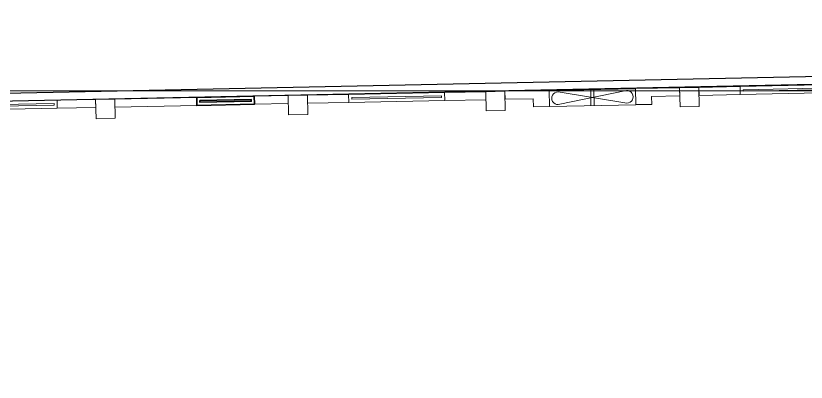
# Model space of a CAD drawing. Header units: inches. Extents: x -98933 to 1585249, y -3352739 to 192771.
# Drawn here: x 19485.7 to 19979.5, y 49306.1 to 49535.1 of the extents above; entities that cross this region are included whole.
import ezdxf

# ---------------------------------------------------------------- set-up
doc = ezdxf.new("R2010")
doc.units = ezdxf.units.IN
doc.header["$MEASUREMENT"] = 0
doc.header["$PDMODE"] = 35
doc.layers.get('0').update_dxf_attribs({"lineweight": 0})
doc.layers.get('Defpoints').update_dxf_attribs({"lineweight": 0})
doc.layers.add('A site line', color=7, linetype='Continuous')
for name, color, linetype, lineweight in [('A window', 150, 'Continuous', 0), ('COLUMN-2', 102, 'Continuous', 0), ('Floor', 7, 'Continuous', 5), ('Layer1', 134, 'Continuous', 0), ('new stair full height', 6, 'Continuous', 0), ('New Wall', 7, 'Continuous', 5), ('New window', 132, 'Continuous', 35)]:
    doc.layers.add(name, color=color, linetype=linetype, lineweight=lineweight)
doc.styles.add('REG', font='times.ttf')
doc.dimstyles.new('Dim-Pres', dxfattribs={"dimtxt": 5.5, "dimasz": 2, "dimexe": 1.5, "dimexo": 1.5, "dimgap": 1, "dimtad": 3, "dimdec": 0, "dimzin": 3, "dimdsep": 46, "dimlunit": 4, "dimtxsty": 'REG', "dimblk": 'point', "dimcen": 2, "dimclrd": 256, "dimclre": 256, "dimclrt": 7, "dimadec": 0, "dimazin": 0, "dimtfac": 0.75, "dimtdec": 0, "dimtmove": 1, "dimatfit": 3, "dimldrblk": 'point', "dimfxl": 0, "dimtolj": 1, "dimtzin": 0, "dimlwd": -1, "dimlwe": -1, "dimarcsym": 1})

# ---------------------------------------------------------------- blocks, each defined once
blk = doc.blocks.new('A$C410B7781')
at = {"layer": 'A window', "ltscale": 30}
blk.add_lwpolyline([(-51.04, 7.56), (-51.04, 2.56), (8.96, 2.56), (8.96, 7.56), (-51.04, 7.56)], dxfattribs=at)
blk.add_lwpolyline([(-49.04, 5.56), (-49.04, 4.56), (6.96, 4.56), (6.96, 5.56)], close=True, dxfattribs=at)
blk = doc.blocks.new('A$C42246A87')
at = {"layer": 'new stair full height', "ltscale": 0.1}
for p, q in [((32.26, 9.96), (32.26, -0.05)), ((34.26, 9.96), (34.26, -0.05))]:
    blk.add_line(p, q, dxfattribs=at)
at = {"layer": 'new stair full height', "ltscale": 30}
for points in [[(6.26, 9.96), (6.26, -0.04), (60.26, -0.04), (60.26, 9.96), (6.26, 9.96)], [(11.84, 0.99), (54.68, 8.93)], [(54.68, 0.99), (11.84, 8.93)]]:
    blk.add_lwpolyline(points, dxfattribs=at)
for centre, start, end in [((11.76, 4.96), 88.9545, 271.0455), ((54.75, 4.96), 268.9545, 91.0455)]:
    blk.add_arc(centre, 3.97, start, end, dxfattribs=at)
blk = doc.blocks.new('dot')
at = {"color": 4}
for p, q in [((-1.5, 0), (1.5, 0)), ((0, 1.5), (0, -1.5))]:
    blk.add_line(p, q, dxfattribs=at)
at = {"color": 6, "const_width": 0.5}
blk.add_lwpolyline([(-0.25, 0, 1), (0.25, 0, 1)], format="xyb", close=True, dxfattribs=at)
blk = doc.blocks.new('point')
blk.add_blockref('dot', (0, 0))
blk = doc.blocks.new('*D438')
at = {"layer": 'Defpoints', "color": 0, "ltscale": 30, "transparency": 16777216}
for p in [(21115.09, 49494.16, -11.61), (21115.09, 49488.12), (19427.77, 49468.67, 0.5)]:
    blk.add_point(p, dxfattribs=at)
at = {"layer": 'Layer1', "ltscale": 30, "transparency": 16777216}
for p, q in [((19427.77, 49484.12), (19427.77, 49489.62)), ((19429.77, 49488.12), (21113.09, 49488.12)), ((20271.43, 49488.12), (20265.95, 49473.72)), ((21115.09, 49489.62), (21115.09, 49486.62)), ((20265.95, 49473.72), (20243.74, 49473.72))]:
    blk.add_line(p, q, dxfattribs=at)
at = {"layer": 'Layer1', "ltscale": 30, "transparency": 16777216, "xscale": 2, "yscale": 2, "zscale": 2, "rotation": 180}
blk.add_blockref('point', (19427.77, 49488.12), dxfattribs=at)
at = {"layer": 'Layer1', "ltscale": 30, "transparency": 16777216, "xscale": 2, "yscale": 2, "zscale": 2}
blk.add_blockref('point', (21115.09, 49488.12), dxfattribs=at)
at = {"layer": 'Layer1', "color": 7, "ltscale": 30, "transparency": 16777216, "insert": (20254.84, 49477.27), "char_height": 5, "attachment_point": 5, "style": 'REG'}
blk.add_mtext('\\A1;140\'-7"', dxfattribs=at)

msp = doc.modelspace()

# ---------------------------------------------------------------- linework, layer by layer
at = {"layer": 'A site line', "color": 7, "ltscale": 30, "elevation": -11.61}
for points in [[(19271.7, 48389.62), (19298.67, 49483.05), (21799.15, 49535.11), (21790.31, 49177.99)], [(19291.78, 49000.85), (19303.55, 49478.15), (21794.02, 49530), (21785.31, 49178.11)]]:
    msp.add_lwpolyline(points, dxfattribs=at)
at = {"layer": 'COLUMN-2', "color": 7, "ltscale": 20000, "elevation": -11.61}
for points in [[(19779.29, 49487.69), (19791.29, 49487.93), (19791.53, 49475.93), (19779.53, 49475.69), (19779.29, 49487.69)], [(19900.46, 49490.12), (19912.45, 49490.36), (19912.69, 49478.36), (19900.7, 49478.12), (19900.46, 49490.12)], [(19535.6, 49482.8), (19547.6, 49483.04), (19547.84, 49471.05), (19535.84, 49470.81), (19535.6, 49482.8)], [(19655.89, 49485.22), (19667.89, 49485.46), (19668.13, 49473.46), (19656.13, 49473.22), (19655.89, 49485.22)]]:
    msp.add_lwpolyline(points, dxfattribs=at)
at = {"layer": 'Floor', "color": 7, "ltscale": 30}
for p, q in [((19791.29, 49487.93, -11.61), (19818.88, 49488.49, -11.61)), ((19872.87, 49489.57, -11.61), (19900.46, 49490.12, -11.61))]:
    msp.add_line(p, q, dxfattribs=at)
at = {"layer": 'New Wall', "color": 7, "ltscale": 30}
for p, q in [((19655.89, 49485.22, -9.49), (19634.74, 49484.79, -9.49)), ((19634.74, 49484.79, -9.49), (19634.84, 49479.79, -9.49)), ((19655.99, 49480.22, -9.49), (19655.89, 49485.22, -9.49)), ((19634.84, 49479.79, -9.49), (19655.99, 49480.22, -9.49))]:
    msp.add_line(p, q, dxfattribs=at)
for points, elevation in [([(19753.68, 49482.18), (19779.39, 49482.69), (19779.29, 49487.69), (19753.58, 49487.18)], -11.61), ([(19912.55, 49485.36), (19938.29, 49485.88), (19938.19, 49490.88), (19912.45, 49490.36)], -11.61), ([(19511.66, 49477.32), (19535.7, 49477.81), (19535.6, 49482.8), (19511.56, 49482.32)], -11.61), ([(19547.6, 49483.04), (19598.74, 49484.07), (19598.84, 49479.07), (19547.7, 49478.05)], 1.71), ([(19693.7, 49480.97), (19667.99, 49480.46), (19667.89, 49485.46), (19693.6, 49485.97)], -11.61)]:
    msp.add_lwpolyline(points, close=True, dxfattribs=dict(at, elevation=elevation))
at = {"layer": 'New Wall', "color": 7, "ltscale": 30, "elevation": -11.61}
for points in [[(19791.29, 49487.93), (19818.88, 49488.49), (19819.08, 49478.49), (19809.08, 49478.29), (19808.98, 49483.29), (19791.39, 49482.93), (19791.29, 49487.93)], [(19900.46, 49490.12), (19872.87, 49489.57), (19873.07, 49479.57), (19883.07, 49479.77), (19882.97, 49484.77), (19900.56, 49485.12), (19900.46, 49490.12)]]:
    msp.add_lwpolyline(points, dxfattribs=at)
at = {"layer": 'New window', "color": 7, "ltscale": 30, "elevation": -9.49}
msp.add_lwpolyline([(19598.74, 49484.07), (19598.84, 49479.07), (19634.84, 49479.79), (19634.74, 49484.79), (19598.74, 49484.07)], dxfattribs=at)
msp.add_lwpolyline([(19600.78, 49482.11), (19600.8, 49481.11), (19632.8, 49481.75), (19632.78, 49482.75)], close=True, dxfattribs=at)

# ---------------------------------------------------------------- block references
at = {"layer": 'new stair full height', "color": 7, "ltscale": 30, "rotation": 1.148867974903527}
msp.add_blockref('A$C42246A87', (19812.82, 49478.4, -11.61), dxfattribs=at)
at = {"layer": 'New window', "color": 7, "ltscale": 30, "rotation": 1.148867974903527}
for p in [(19989.37, 49484.34, -11.61), (19744.78, 49479.44, -11.61), (19502.75, 49474.58, -11.61)]:
    msp.add_blockref('A$C410B7781', p, dxfattribs=at)

# ---------------------------------------------------------------- dimensions: what is measured, and where the dimension line sits
at = {"layer": 'Layer1', "ltscale": 30}
dim = msp.add_linear_dim(base=(21115.09, 49488.12), p1=(19427.77, 49468.67, 0.5), p2=(21115.09, 49494.16, -11.61), dimstyle='Dim-Pres', override={"dimtxt": 5, "dimfxl": 4, "dimfxlon": 1}, dxfattribs=at)
dim.commit()
dim.dimension.update_dxf_attribs({"geometry": '*D438', "text_midpoint": (20264.95, 49473.72), "dimtype": 160})

doc.saveas('drawing.dxf')
